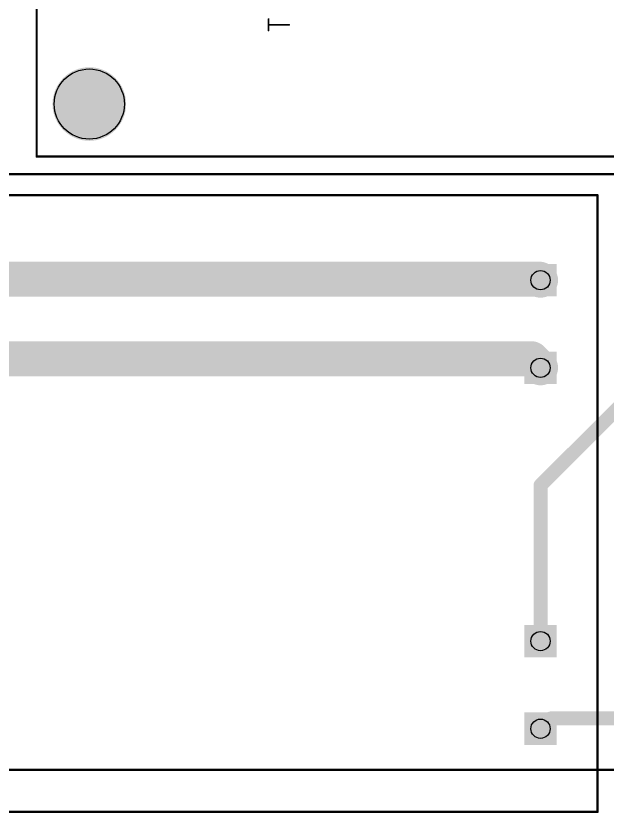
# Model space of a CAD drawing. Extents: x -13 to 157, y -166 to 8.
# Drawn here: x 33.82 to 67.52, y -129.47 to -83.97 of the extents above; entities that cross this region are included whole.
import ezdxf

# ---------------------------------------------------------------- set-up
doc = ezdxf.new("R2010")
doc.units = 0
for name, color, linetype in [('1', 12, 'CONTINUOUS'), ('16', 132, 'CONTINUOUS'), ('17', 110, 'CONTINUOUS'), ('20', 31, 'CONTINUOUS'), ('21', 253, 'CONTINUOUS'), ('29', 253, 'CONTINUOUS'), ('30', 253, 'CONTINUOUS'), ('44', 253, 'CONTINUOUS'), ('51', 253, 'CONTINUOUS')]:
    doc.layers.add(name, color=color, linetype=linetype)

# ---------------------------------------------------------------- blocks, each defined once
blk = doc.blocks.new('SQUAREP')
blk.add_solid([(-0.5, -0.5), (0.5, -0.5), (-0.5, 0.5), (0.5, 0.5)])

msp = doc.modelspace()

# ---------------------------------------------------------------- linework, layer by layer
at = {"layer": '1'}
for points, const_width in [([(63.6732, -99), (23, -99)], 2), ([(63.728, -99.0548), (63.6732, -99)], 2), ([(64.3128, -124.07), (63.728, -124.6548)], 0.8), ([(71.9, -124.07), (64.3128, -124.07)], 0.8)]:
    msp.add_lwpolyline(points, dxfattribs=dict(at, const_width=const_width))
for points, const_width in [([(64.0268, -98.6464, 1), (63.3196, -99.3536)], 1), ([(63.3744, -99.4084, 1), (64.0816, -98.7012)], 1), ([(63.6732, -99.5, 1), (63.6732, -98.5)], 1), ([(64.3128, -123.87, 1), (64.3128, -124.27)], 0.4), ([(64.4542, -124.2114, 1), (64.1714, -123.9286)], 0.4), ([(63.5866, -124.5134, 1), (63.8694, -124.7962)], 0.4)]:
    msp.add_lwpolyline(points, format="xyb", dxfattribs=dict(at, const_width=const_width))
at = {"layer": '16'}
for points, const_width in [([(63.213, -103.5398), (16.72, -103.5398)], 2), ([(63.728, -104.0548), (63.213, -103.5398)], 2), ([(68.898, -105.5948), (63.728, -110.7648)], 0.8), ([(63.728, -119.6548), (63.728, -110.7648)], 0.8)]:
    msp.add_lwpolyline(points, dxfattribs=dict(at, const_width=const_width))
for points, const_width in [([(63.5666, -103.1862, 1), (62.8594, -103.8934)], 1), ([(63.213, -104.0398, 1), (63.213, -103.0398)], 1), ([(63.3744, -104.4084, 1), (64.0816, -103.7012)], 1), ([(63.928, -110.7648, 1), (63.528, -110.7648)], 0.4), ([(63.5866, -110.6234, 1), (63.8694, -110.9062)], 0.4), ([(63.528, -119.6548, 1), (63.928, -119.6548)], 0.4)]:
    msp.add_lwpolyline(points, format="xyb", dxfattribs=dict(at, const_width=const_width))
at = {"layer": '20'}
msp.add_circle((38, -89), 2, dxfattribs=at)
at = {"layer": '21'}
for points, const_width in [([(35, -92), (35, -54)], 0.127), ([(48.2208, -84.8005), (48.2208, -84.1514)], 0.1016), ([(49.3892, -84.476), (48.2208, -84.476)], 0.1016), ([(83, -92), (35, -92)], 0.127), ([(91.5, -93), (15.5, -93)], 0.127), ([(66.978, -94.2048), (14.478, -94.2048)], 0.127), ([(66.978, -129.4048), (66.978, -94.2048)], 0.127), ([(14.478, -129.4048), (66.978, -129.4048)], 0.127)]:
    msp.add_lwpolyline(points, dxfattribs=dict(at, const_width=const_width))
for points, const_width in [([(48.2462, -84.1514, 1), (48.1954, -84.1514)], 0.0508), ([(48.2208, -84.4506, 1), (48.2208, -84.5014)], 0.0508), ([(49.3892, -84.5014, 1), (49.3892, -84.4506)], 0.0508), ([(48.1954, -84.8005, 1), (48.2462, -84.8005)], 0.0508), ([(35, -91.9682, 1), (35, -92.0318)], 0.0635), ([(34.9682, -92, 1), (35.0318, -92)], 0.0635), ([(67.0098, -94.2048, 1), (66.9463, -94.2048)], 0.0635), ([(66.978, -94.2366, 1), (66.978, -94.1731)], 0.0635), ([(66.9463, -129.4048, 1), (67.0098, -129.4048)], 0.0635), ([(66.978, -129.4365, 1), (66.978, -129.3731)], 0.0635)]:
    msp.add_lwpolyline(points, format="xyb", dxfattribs=dict(at, const_width=const_width))
at = {"layer": '29', "const_width": 2.1016}
msp.add_lwpolyline([(38, -90.0508, 1), (38, -87.9492, 1), (38, -90.0508)], format="xyb", dxfattribs=at)
at = {"layer": '30', "const_width": 2.1016}
msp.add_lwpolyline([(38, -90.0508, 1), (38, -87.9492, 1), (38, -90.0508)], format="xyb", dxfattribs=at)
at = {"layer": '44'}
for centre in [(63.728, -99.0548), (63.728, -104.0548), (63.728, -119.6548), (63.728, -124.6548)]:
    msp.add_circle(centre, 0.55, dxfattribs=at)
at = {"layer": '51', "const_width": 0.13}
msp.add_lwpolyline([(0, -127), (156.89, -127)], dxfattribs=at)

# ---------------------------------------------------------------- block references
at = {"layer": '17', "xscale": 1.65, "yscale": 1.65}
for p in [(63.728, -99.0548), (63.728, -99.0548), (63.728, -104.0548), (63.728, -104.0548), (63.728, -119.6548), (63.728, -119.6548), (63.728, -124.6548), (63.728, -124.6548)]:
    msp.add_blockref('SQUAREP', p, dxfattribs=at)
at = {"layer": '29', "xscale": 1.8532, "yscale": 1.8532}
for p in [(63.728, -99.0548), (63.728, -104.0548), (63.728, -119.6548), (63.728, -124.6548)]:
    msp.add_blockref('SQUAREP', p, dxfattribs=at)
at = {"layer": '30', "xscale": 1.8532, "yscale": 1.8532}
for p in [(63.728, -99.0548), (63.728, -104.0548), (63.728, -119.6548), (63.728, -124.6548)]:
    msp.add_blockref('SQUAREP', p, dxfattribs=at)

doc.saveas('drawing.dxf')
